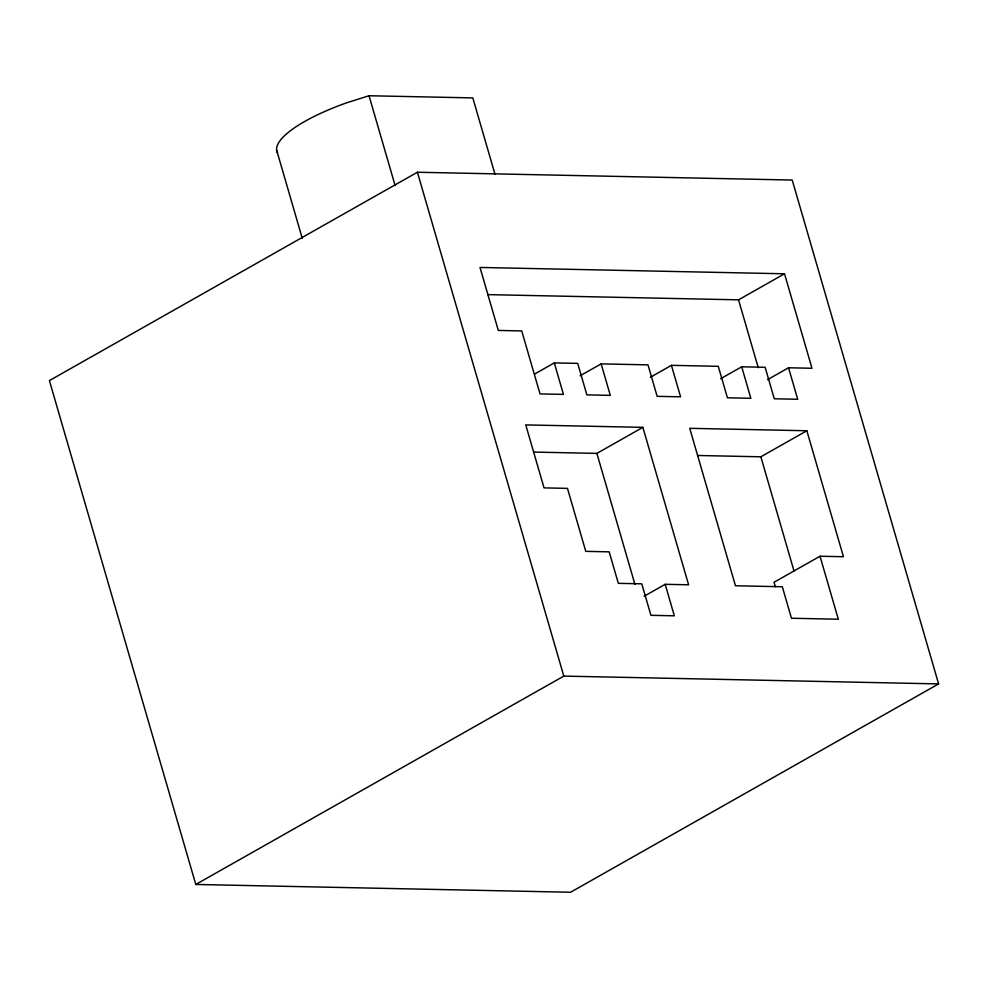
<?xml version="1.0" encoding="UTF-8"?>
<svg xmlns="http://www.w3.org/2000/svg" width="988" height="988" viewBox="0 0 988 988"><rect width="100%" height="100%" fill="white"/><g stroke="black" fill="none" stroke-linecap="round" stroke-linejoin="round"><path stroke-width="1.48" d="M417.418 172.245L49.4 380.602L195.785 884.458L570.582 892.25L938.6 683.906L792.215 180.051L417.418 172.245L563.802 676.101L938.6 683.906M534.582 374.069L554.305 362.905L577.721 363.386L586.872 394.879L610.3 395.373L601.149 363.88L580.117 375.786M487.825 294.622L738.53 299.833L784.521 273.787L811.975 368.265L788.548 367.771L767.515 379.676M650.4 377.243L671.42 365.338L718.276 366.313L727.427 397.806L750.843 398.288L741.704 366.795L720.672 378.7M533.681 452.072L596.876 453.393L642.867 427.347L688.611 584.797L665.196 584.316L644.164 596.221M697.664 455.48L760.846 456.802L806.85 430.756L843.443 556.726L820.015 556.232L774.012 582.278L775.296 586.674M195.785 884.458L563.802 676.101M495.037 174.419L472.807 97.898L369.03 95.75L346.763 102.764A102.246 27.837 -16.2 0 0 277.467 152.831M784.521 273.787L480.007 267.452L498.298 330.437L521.726 330.918L540.028 393.903L563.444 394.397L554.305 362.905M601.149 363.88L648.005 364.856L657.144 396.336L680.571 396.83L671.42 365.338M741.704 366.795L765.12 367.289L774.271 398.781L797.699 399.263L788.548 367.771M642.867 427.347L525.752 424.914L544.042 487.887L567.47 488.381L585.773 551.366L609.188 551.847L618.34 583.34L641.768 583.822L650.919 615.314L674.335 615.808L665.196 584.316M806.85 430.756L689.723 428.323L735.467 585.773L782.311 586.749L791.462 618.241L838.318 619.217L820.015 556.232M738.53 299.833L758.253 367.734M760.846 456.802L793.994 570.903M596.876 453.393L634.914 584.353M369.03 95.75L395.114 185.509M276.615 150.04L302.266 238.343"/></g></svg>
